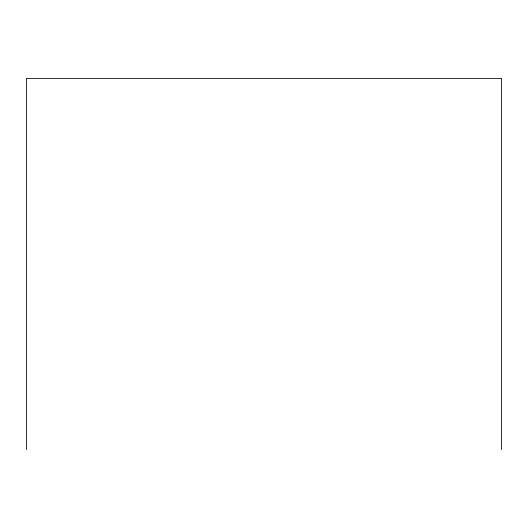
<?xml version="1.0" encoding="UTF-8"?>
<svg xmlns="http://www.w3.org/2000/svg" width="528" height="528" viewBox="0 0 528 528"><rect width="100%" height="100%" fill="white"/><g stroke="black" fill="none" stroke-linecap="round" stroke-linejoin="round"><path stroke-width="0.79" d="M501.6 449.48L501.6 78.52L26.4 78.52L26.4 449.48"/></g></svg>
